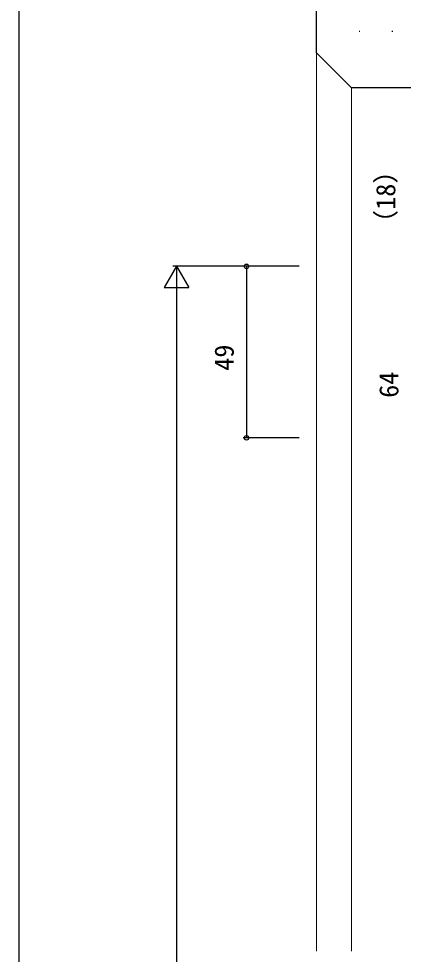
# Model space of a CAD drawing. Units: millimetres, scale not verified. Extents: x -437 to 438, y -554 to 551.
# Drawn here: x -436.8 to -327.1, y 135.7 to 403 of the extents above; entities that cross this region are included whole.
import ezdxf
from ezdxf.enums import TextEntityAlignment as Align

# ---------------------------------------------------------------- set-up
doc = ezdxf.new("R2010")
doc.units = ezdxf.units.MM
doc.header["$LTSCALE"] = 4
doc.layers.add('0-4_YKK_12', color=2, linetype='Continuous', lineweight=18)
for name, color, linetype in [('0-7_YKK_D', 6, 'Continuous'), ('0-8_YKK_ZWAK', 7, 'Continuous'), ('0-9_YSS_K', 3, 'Continuous'), ('0-A_YSS_KE', 3, 'Continuous')]:
    doc.layers.add(name, color=color, linetype=linetype)
doc.styles.add('ＭＳ ゴシック', font='')
doc.styles.get('ＭＳ ゴシック').set_extended_font_data('MS Gothic')

msp = doc.modelspace()

# ---------------------------------------------------------------- linework, layer by layer
at = {"layer": '0-4_YKK_12'}
for p, q in [((-351.803, 466.3), (-351.801, 136.605)), ((-351.8, 393.3), (-351.798, 136.605)), ((-341.8, 383.3), (-341.799, 136.605))]:
    msp.add_line(p, q, dxfattribs=at)
at = {"layer": '0-7_YKK_D'}
for p, q in [((-391.802, 332.297), (-395.302, 326.234)), ((-356.8, 332.297), (-392.802, 332.297)), ((-391.802, 332.297), (-388.302, 326.234)), ((-391.802, 332.297), (-391.802, 320.172)), ((-356.8, 332.297), (-372.802, 332.297)), ((-371.802, 332.297), (-371.802, 283.297)), ((-395.302, 326.234), (-388.302, 326.234)), ((-391.802, 325.297), (-391.802, -96.201)), ((-356.799, 283.297), (-372.802, 283.297))]:
    msp.add_line(p, q, dxfattribs=at)
for centre in [(-371.802, 332.297), (-371.802, 283.297)]:
    msp.add_circle(centre, 0.637, dxfattribs=at)
at = {"layer": '0-8_YKK_ZWAK'}
msp.add_line((-436.8, 516.3), (-436.8, -553.7), dxfattribs=at)
at = {"layer": '0-9_YSS_K'}
for p, q in [((-339.68, 399.481), (-339.48, 399.481)), ((-330.293, 399.481), (-330.093, 399.481))]:
    msp.add_line(p, q, dxfattribs=at)
at = {"layer": '0-A_YSS_KE'}
for p, q in [((-351.8, 393.3), (-351.8, 466.3)), ((-341.8, 383.3), (-351.8, 393.3))]:
    msp.add_line(p, q, dxfattribs=at)
msp.add_lwpolyline([(-266.795, 383.3), (-266.795, 393.3), (-276.795, 393.3), (-276.795, 383.3), (-341.8, 383.3)], dxfattribs=at)

# ---------------------------------------------------------------- texts
at = {"layer": '0-7_YKK_D', "style": 'ＭＳ ゴシック'}
for s, p in [('（18）', (-327.69, 340.935)), ('49', (-373.802, 302.449)), ('64', (-326.795, 294.718))]:
    msp.add_text(s, height=5.499, rotation=90, dxfattribs=at).set_placement(p, align=Align.BOTTOM_LEFT)

doc.saveas('drawing.dxf')
